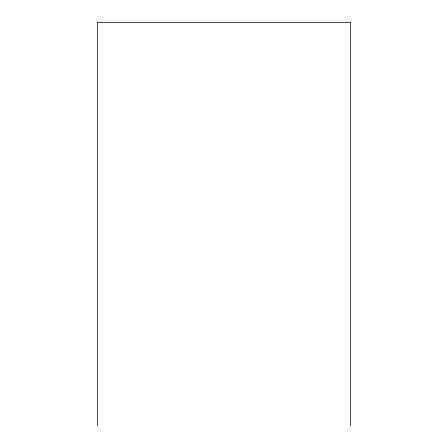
<?xml version="1.0" encoding="UTF-8"?>
<svg xmlns="http://www.w3.org/2000/svg" width="448" height="448" viewBox="0 0 448 448"><rect width="100%" height="100%" fill="white"/><g stroke="black" fill="none" stroke-linecap="round" stroke-linejoin="round"><path stroke-width="0.67" d="M350.65 425.6L350.65 22.4L97.35 22.4L97.35 425.6"/></g></svg>
